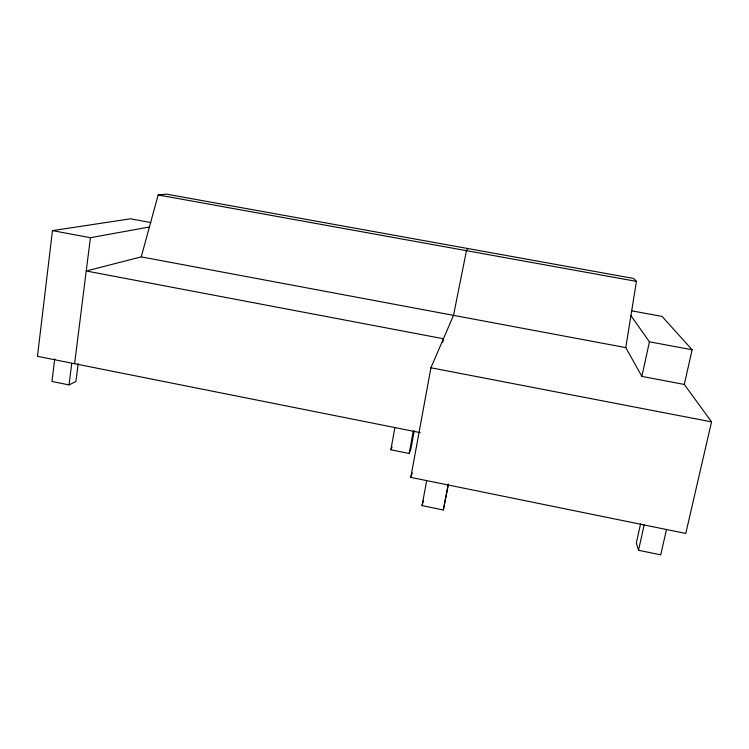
<?xml version="1.0" encoding="UTF-8"?>
<svg xmlns="http://www.w3.org/2000/svg" width="749" height="749" viewBox="0 0 749 749"><rect width="100%" height="100%" fill="white"/><g stroke="black" fill="none" stroke-linecap="round" stroke-linejoin="round"><path stroke-width="1.12" d="M150.914 222.556L130.429 218.802L52.467 230.626L37.45 356.318L420.161 432.604M54.733 358.837L51.962 381.466L69.048 384.911L75.921 381.484L78.177 363.621M69.048 384.911L71.735 363.387M74.591 363.724L90.423 237.695L149.407 226.984M467.732 248.518L466.458 250.672L453.519 315.357L430.918 367.778L410.798 477.375L685.766 533.438L711.55 421.874L684.305 384.443L641.874 376.391L625.789 347.611L636.416 281.381L633.635 278.459L166.465 194.15L158.151 194.955L141.243 256.879L86.247 270.988L443.436 338.745L442.799 342.181M414.253 430.581L410.92 448.848L409.16 453.473L390.884 449.793L394.854 427.642M409.16 453.473L413.214 431.302M448.342 484.725L443.342 509.985L422.043 505.584L426.668 480.764M443.342 509.985L448.276 484.004M641.874 376.391L649.42 341.816L630.92 315.629M640.582 523.907L636.313 543.006L638.504 550.272L660.721 554.85L666.498 529.496M638.504 550.272L644.177 524.937M684.305 384.443L692.123 349.764L662.05 316.406L631.444 310.788M422.043 505.584L423.541 500.341M410.798 477.375L412.306 473.012M390.884 449.793L392.111 447.059M158.151 194.955L636.416 281.381M52.467 230.626L90.423 237.695M649.42 341.816L692.123 349.764M141.243 256.879L625.789 347.611M430.918 367.778L711.55 421.874"/></g></svg>
